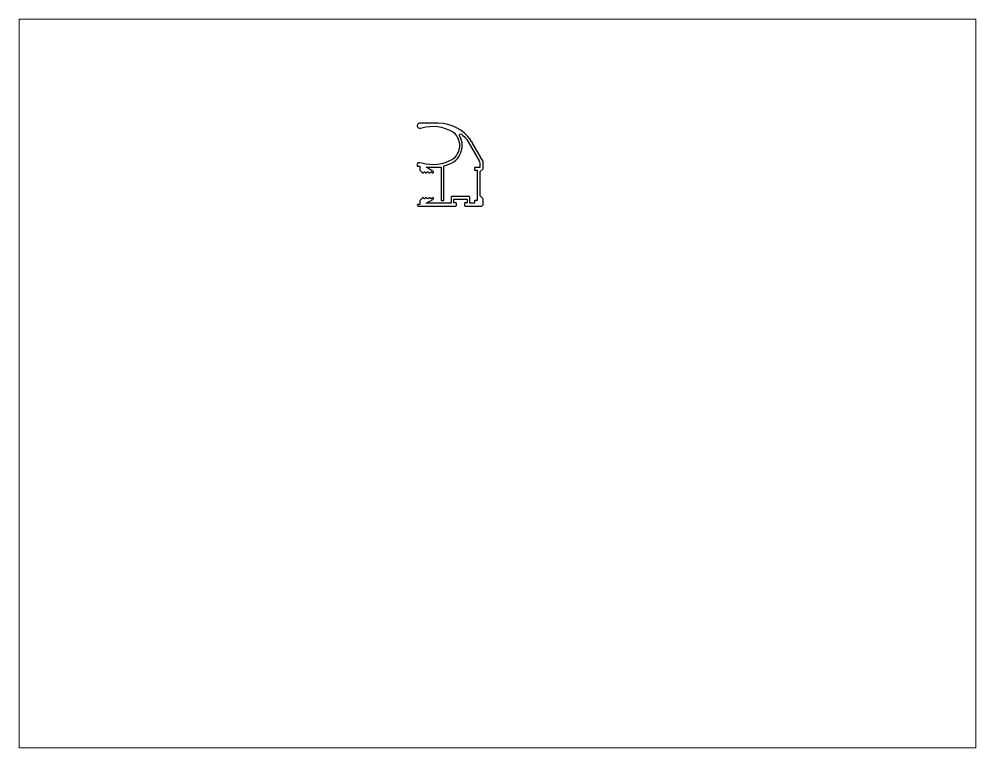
# Paper-space layout 'Layout1' of a CAD drawing. Extents: x 27 to 240, y 20 to 183.
# The model-space entities are those that its viewports show. They can reach past a viewport. Long polylines and large blocks are cut down to what shows.
import ezdxf

# ---------------------------------------------------------------- set-up
doc = ezdxf.new("R2010")
doc.units = 0
doc.header["$LTSCALE"] = 15
doc.layers.get('0').update_dxf_attribs({"linetype": 'CONTINUOUS'})
doc.layers.add('ZARYS', color=7, linetype='CONTINUOUS')

msp = doc.modelspace()

# ---------------------------------------------------------------- linework, layer by layer
at = {"layer": 'ZARYS'}
msp.add_lwpolyline([(161.53, 205.14), (161.31, 204.92, -0.414214), (160.88, 204.92), (160.66, 205.14, 0.414214), (160.23, 205.14), (159.17, 204.08), (159.17, 202.53), (158.47, 202.53, 0.414214), (158.17, 202.23), (158.17, 202.18, 0.414214), (158.47, 201.88), (173.67, 201.88, 0.414214), (173.97, 202.18), (173.97, 202.88, 0.414214), (173.67, 203.18), (172.87, 203.18), (172.87, 204.58), (175.57, 204.58), (178.27, 204.58), (178.27, 203.18), (177.47, 203.18, 0.414214), (177.17, 202.88), (177.17, 202.18, 0.414214), (177.47, 201.88), (184.17, 201.88, 0.414214), (184.67, 202.38), (184.67, 204.67, 0.198912), (184.52, 205.02), (183.57, 205.98), (183.57, 215.78), (184.67, 216.88), (184.67, 219.88, 0.131652), (184.6, 220.13), (184.26, 220.73, 0.198912), (184.08, 220.87), (183.79, 220.94), (183.86, 221.23, 0.198912), (183.83, 221.46), (180.48, 227.28, 0.006358), (180.27, 227.63, 0.197659), (180.05, 227.79), (179.79, 227.87), (179.83, 228.16, 0.194126), (179.77, 228.39, 0.24597), (166.62, 235.28), (159.17, 235.28, 1.191754), (159.51, 233.34), (160.06, 233.43, -0.201568), (172.36, 231.89, -0.23657), (175.17, 226.28, -0.23657), (172.36, 220.67, -0.201568), (160.06, 219.12), (159.17, 219.28), (158.67, 219.28, 0.414214), (158.17, 218.78), (158.17, 217.93), (159.17, 217.93), (159.17, 216.38), (160.23, 215.32, 0.414214), (160.66, 215.32), (160.88, 215.54, -0.414214), (161.31, 215.54), (161.53, 215.32, 0.414214), (161.95, 215.32), (162.18, 215.54, -0.414214), (162.6, 215.54), (162.83, 215.32, 0.414214), (163.25, 215.32), (163.48, 215.54, -0.414214), (163.9, 215.54), (164.12, 215.32, 0.414214), (164.55, 215.32), (164.67, 215.44), (164.67, 215.54, 0.267949), (164.42, 215.97), (161.81, 217.48), (167.77, 217.48), (167.77, 216.28), (167.77, 204.08), (168.87, 204.08), (168.87, 218.03, 0.064232), (172.91, 219.72, 0.241706), (176.27, 226.28, 0.127995), (175.24, 230.23, -0.825555), (175.99, 230.86, -0.050707), (178.13, 228.73), (183.13, 220.08, -0.131652), (183.37, 219.18), (183.37, 217.38), (182.27, 217.38), (181.47, 217.38, 0.414214), (181.17, 217.08), (181.17, 216.58, 0.414214), (181.47, 216.28), (182.27, 216.28), (182.27, 204.08), (181.47, 204.08, 0.414214), (181.17, 203.78), (181.17, 202.98), (179.37, 202.98), (179.37, 205.38, 0.414214), (179.07, 205.68), (175.57, 205.68), (172.07, 205.68, 0.414214), (171.77, 205.38), (171.77, 202.98), (161.81, 202.98), (164.42, 204.49, 0.267949), (164.67, 204.92), (164.67, 205.02), (164.55, 205.14, 0.414214), (164.12, 205.14), (163.9, 204.92, -0.414214), (163.48, 204.92), (163.25, 205.14, 0.414214), (162.83, 205.14), (162.6, 204.92, -0.414214), (162.18, 204.92), (161.95, 205.14, 0.414214)], format="xyb", close=True, dxfattribs=at)

psp = doc.layouts.get("Layout1")

# ---------------------------------------------------------------- viewports
at = {"layer": '0', "color": 0, "linetype": 'BYBLOCK', "ltscale": 0.05}
psp.add_viewport(center=(133.35, 101.6), size=(213.36, 162.56), view_center_point=(190.51, 130.3), view_height=293.8955, dxfattribs=at)

doc.saveas('drawing.dxf')
